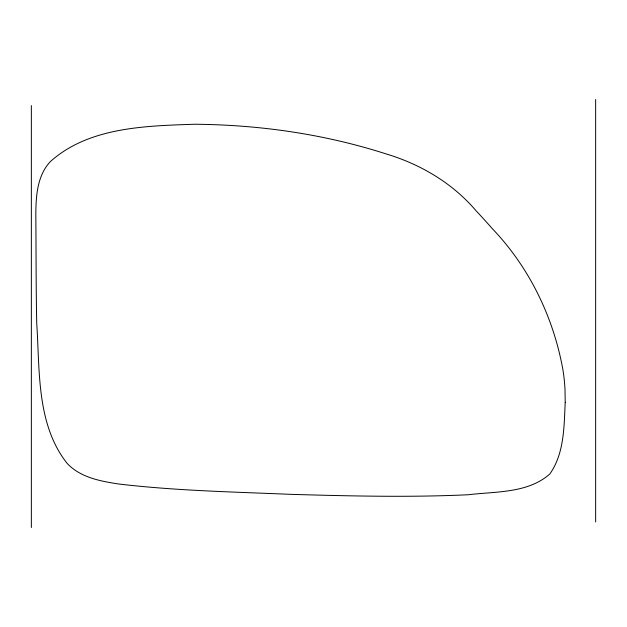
<?xml version="1.0" encoding="UTF-8"?>
<svg xmlns="http://www.w3.org/2000/svg" width="627" height="627" viewBox="0 0 627 627"><rect width="100%" height="100%" fill="white"/><g stroke="black" fill="none" stroke-linecap="round" stroke-linejoin="round"><path stroke-width="0.94" d="M595.65 99.474L595.65 521.977M31.35 105.579L31.35 527.526M565.217 402.299C564.026 426.556 564.394 453.352 549.808 473.996C527.863 493.473 495.487 491.411 468.15 494.758C409.11 497.501 349.984 496.043 290.936 494.35C233.346 491.921 175.576 490.753 118.291 483.95C100.124 481.128 80.311 477.429 67.16 463.416C36.256 424.322 39.893 370.486 36.734 323.454C35.974 287.001 36.131 250.534 35.825 214.073C35.966 195.89 37.212 175.717 50.27 161.672C88.721 127.062 145.511 125.925 194.448 124.248C259.335 124.742 324.394 134.076 386.232 153.952C420.709 164.313 452.623 183.209 476.065 210.774A669.761 669.761 0 0 1 492.132 228.471C529.023 266.984 553.1 316.423 562.732 368.731A175.184 175.184 0 0 1 564.998 389.461L565.217 402.299"/></g></svg>
